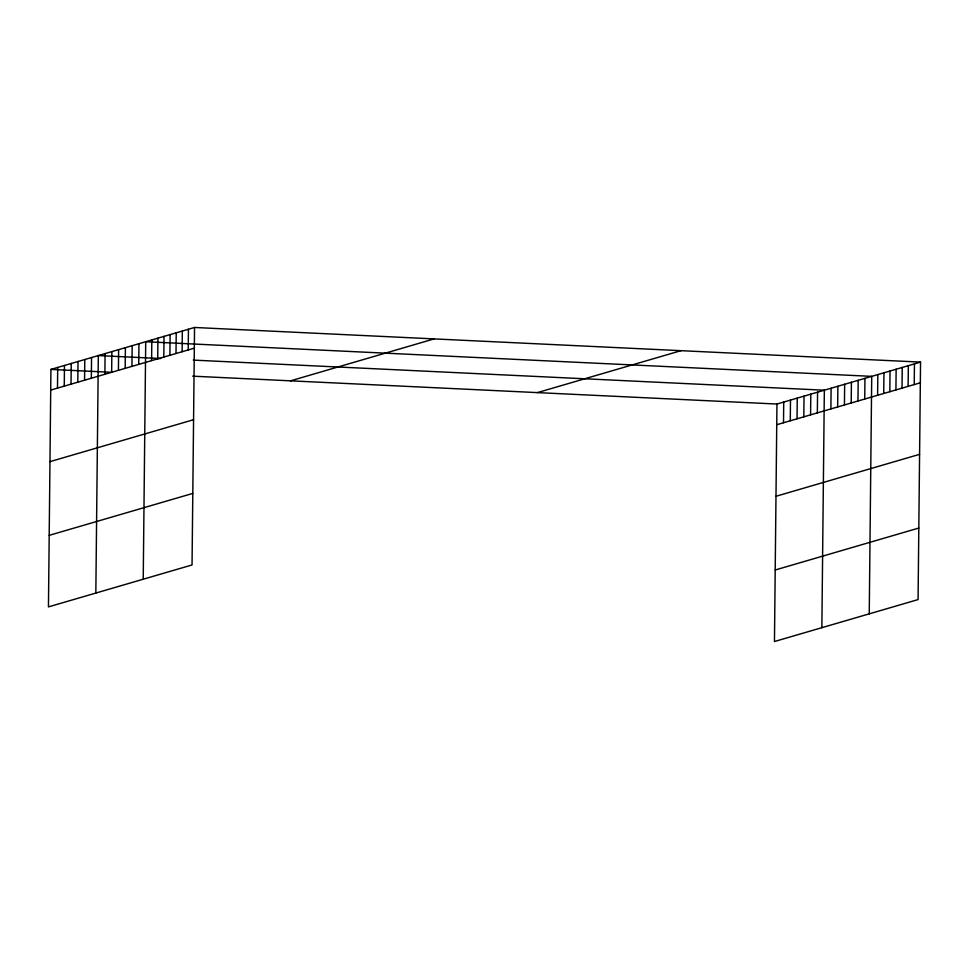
<?xml version="1.0" encoding="UTF-8"?>
<svg xmlns="http://www.w3.org/2000/svg" width="969" height="969" viewBox="0 0 969 969"><rect width="100%" height="100%" fill="white"/><g stroke="black" fill="none" stroke-linecap="round" stroke-linejoin="round"><path stroke-width="1.45" d="M194.539 327.474L50.933 369.407L48.45 606.897L192.044 564.963L194.539 327.474L920.55 362.103L918.067 599.593L774.461 641.526L776.956 404.037L920.55 362.103M57.486 388.121L57.704 367.433M64.257 386.147L64.475 365.458M71.028 384.172L71.246 363.472M77.799 382.186L78.017 361.498M84.569 380.211L84.787 359.523M91.34 378.237L91.558 357.549M95.834 593.052L98.329 355.575L160.697 358.542M104.882 374.288L105.088 353.588M111.653 372.302L111.859 351.614M118.412 370.328L118.63 349.639M125.183 368.353L125.401 347.665M131.954 366.379L132.172 345.679M138.724 364.392L138.942 343.704M143.23 579.22L145.713 341.73L871.725 376.36L869.241 613.849M151.6 360.638L151.818 339.949M157.705 358.857L157.923 338.169M163.809 357.077L164.015 336.388M169.902 355.296L170.12 334.596M176.007 353.503L176.225 332.815M182.111 351.723L182.329 331.035M188.216 349.942L188.434 329.254M783.509 422.75L783.727 402.062M790.28 420.776L790.486 400.088M797.039 418.802L797.257 398.114M803.81 416.827L804.028 396.139M810.581 414.853L810.799 394.153M817.351 412.867L817.57 392.179M821.857 627.694L824.34 390.204L193.303 360.105M830.893 408.918L831.111 388.23M837.664 406.944L837.882 386.243M844.435 404.957L844.653 384.269M851.206 402.983L851.412 382.295M857.965 401.009L858.183 380.32M864.736 399.034L864.954 378.346M877.611 395.267L877.829 374.579M883.716 393.487L883.934 372.799M889.821 391.706L890.039 371.018M895.925 389.926L896.143 369.237M902.03 388.145L902.236 367.457M908.123 386.365L908.341 365.664M914.227 384.584L914.445 363.884M50.715 390.095L194.321 348.162M290.518 380.841L434.124 338.896M49.976 461.644L193.57 419.71M49.201 535.348L192.795 493.415M537.371 392.615L680.965 350.681M776.738 424.737L920.332 382.791M775.987 496.273L919.581 454.34M775.212 569.99L918.818 528.044M50.933 369.407L110.478 372.253M192.698 376.166L776.956 404.037"/></g></svg>
